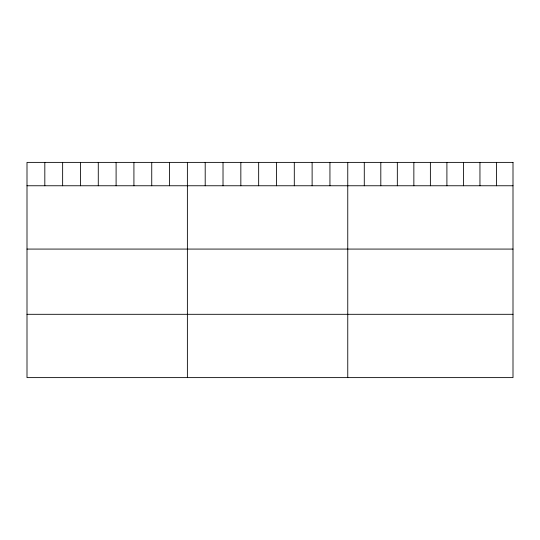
<?xml version="1.0" encoding="UTF-8"?>
<svg xmlns="http://www.w3.org/2000/svg" width="540" height="540" viewBox="0 0 540 540"><rect width="100%" height="100%" fill="white"/><g stroke="black" fill="none" stroke-linecap="round" stroke-linejoin="round"><path stroke-width="0.81" d="M27 185.76L513 185.76M27 249.075L513 249.075M27 314.307L513 314.307M496.476 162.385L496.476 185.76M479.952 162.385L479.952 185.76M463.428 162.385L463.428 185.76M446.904 162.385L446.904 185.76M430.38 162.385L430.38 185.76M413.856 162.385L413.856 185.76M397.332 162.385L397.332 185.76M380.808 162.385L380.808 185.76M364.284 162.385L364.284 185.76M347.76 162.385L347.76 377.615M329.94 162.385L329.94 185.76M312.12 162.385L312.12 185.76M294.3 162.385L294.3 185.76M276.48 162.385L276.48 185.76M258.66 162.385L258.66 185.76M240.84 162.385L240.84 185.76M223.02 162.385L223.02 185.76M205.2 162.385L205.2 185.76M187.38 162.385L187.38 377.615M169.56 162.385L169.56 185.76M151.74 162.385L151.74 185.76M133.92 162.385L133.92 185.76M116.1 162.385L116.1 185.76M98.28 162.385L98.28 185.76M80.46 162.385L80.46 185.76M62.64 162.385L62.64 185.76M44.82 162.385L44.82 185.76M513 162.385L27 162.385L27 377.615L513 377.615L513 162.385"/></g></svg>
